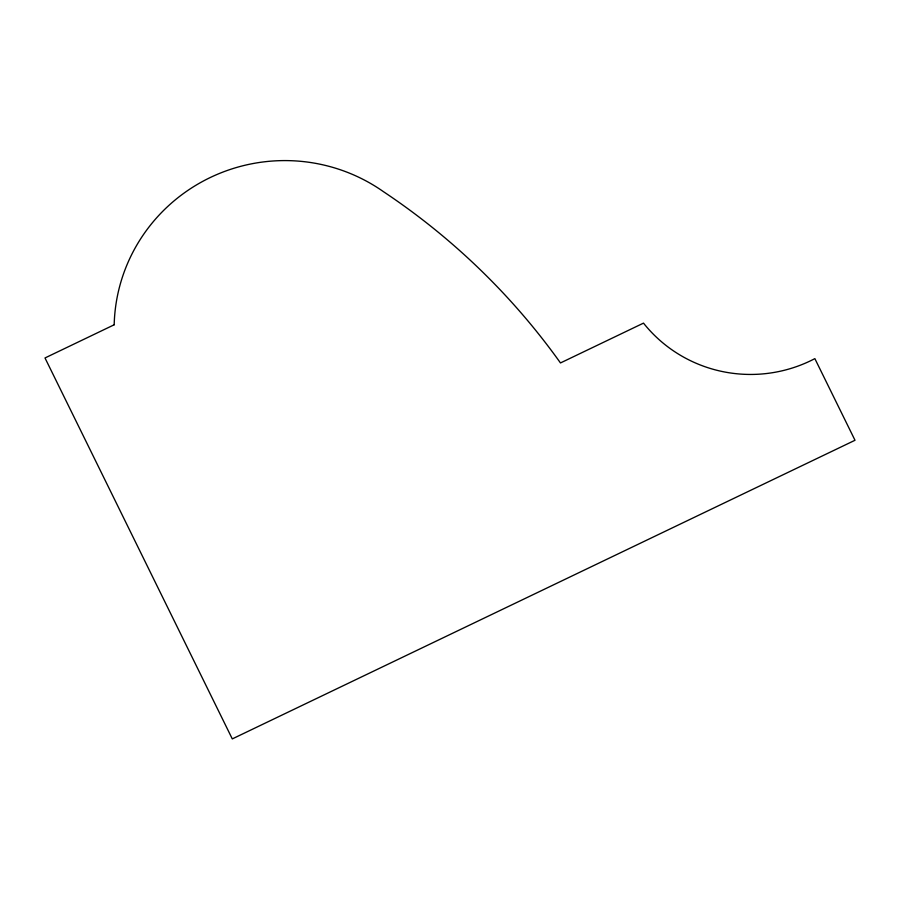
<?xml version="1.0" encoding="UTF-8"?>
<svg xmlns="http://www.w3.org/2000/svg" width="900" height="900" viewBox="0 0 900 900"><rect width="100%" height="100%" fill="white"/><g stroke="black" fill="none" stroke-linecap="round" stroke-linejoin="round"><path stroke-width="1.35" d="M114.188 324.776L45 357.964L232.29 738.911L855 440.269L814.86 358.627A136.474 134.359 -6.6 0 1 643.5 323.123L560.475 362.947A689.94 679.241 -6.6 0 0 383.558 191.745A170.156 167.513 -6.6 0 0 208.44 178.414A170.156 167.513 -6.6 0 0 114.188 324.776"/></g></svg>
